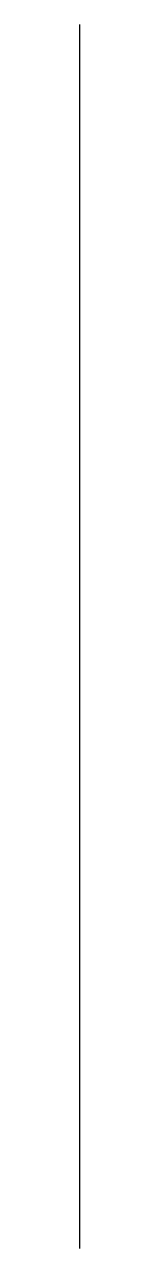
# Model space of a CAD drawing. Header units: millimetres. Extents: x 0 to 0, y -23.6 to 16.4.
import ezdxf

# ---------------------------------------------------------------- set-up
doc = ezdxf.new("R2010")
doc.units = ezdxf.units.MM
doc.layers.get('0').update_dxf_attribs({"linetype": 'CONTINUOUS'})

msp = doc.modelspace()

# ---------------------------------------------------------------- linework, layer by layer
msp.add_line((0, 16.4), (0, -23.6))

doc.saveas('drawing.dxf')
